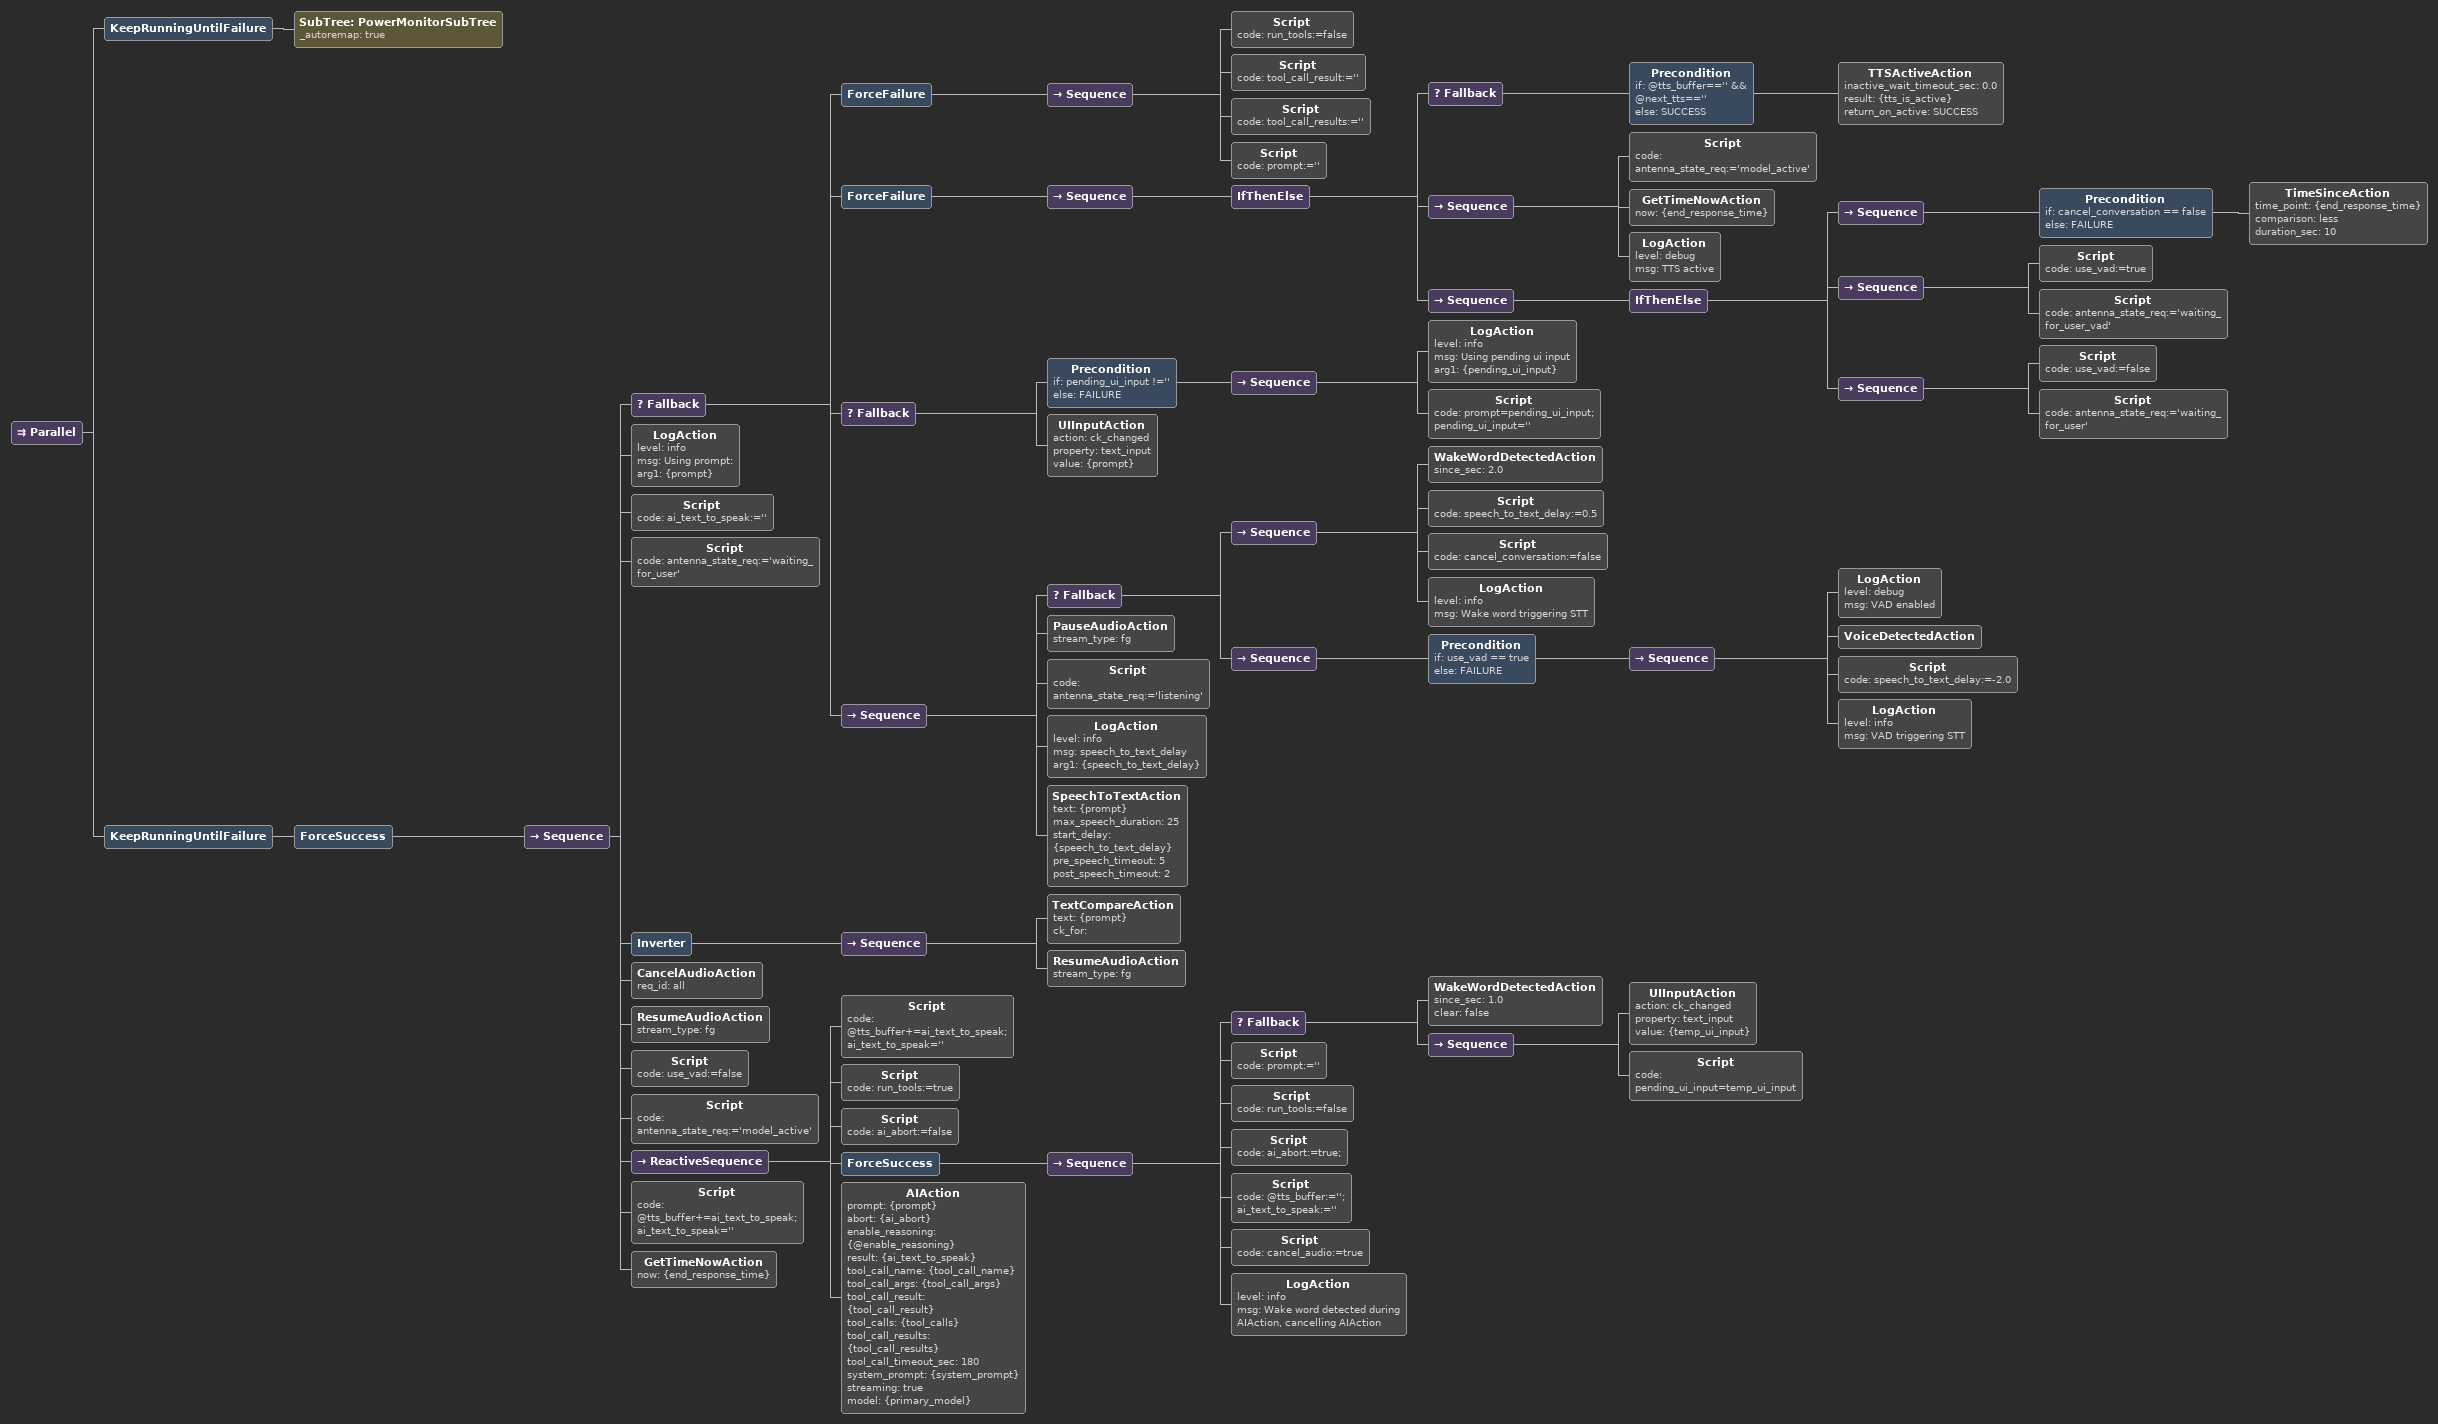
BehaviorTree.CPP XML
<Parallel>
	<!-- Use a parallel node to monitor the power status -->
	<KeepRunningUntilFailure>
		<SubTree ID="PowerMonitorSubTree" _autoremap="true"/>
	</KeepRunningUntilFailure>

	<KeepRunningUntilFailure>
		<ForceSuccess>
			<Sequence>

				<!-- Get a new prompt from the user -->

				<Fallback>
					<!-- Re-init these on every pass -->
					<ForceFailure>
						<Sequence>
							<Script code=" run_tools:=false "/>
							<Script code=" tool_call_result:='' "/>
							<Script code=" tool_call_results:='' "/>
							<Script code=" prompt:='' "/>
						</Sequence>
					</ForceFailure>

					<!-- Wait for TTS from the last model output to finish playing out.
					 	 After finishing, enable VAD for a specified duration -->
					<ForceFailure>
						<Sequence>
							<IfThenElse>
								<Fallback>
									<!-- TTS is active if text buffered or TTS being processed/played -->
									<Precondition if="@tts_buffer=='' &amp;&amp; @next_tts==''" else="SUCCESS">
										<TTSActiveAction inactive_wait_timeout_sec="0.0" result="{tts_is_active}" return_on_active="SUCCESS"/>
									</Precondition>
								</Fallback>

								<!-- TTS is active -->
								<Sequence>
									<Script code=" antenna_state_req:='model_active' "/>
									<GetTimeNowAction now="{end_response_time}"/>
									<LogAction level="debug" msg="TTS active"/>
								</Sequence>

								<!-- TTS not active -->
								<Sequence>
									<!-- Only allow VAD to trigger STT if speech occurs within N second of model output -->
									<IfThenElse>
										<Sequence>
											<Precondition if="cancel_conversation == false" else="FAILURE">
												<TimeSinceAction time_point="{end_response_time}" comparison="less" duration_sec="10"/>
											</Precondition>
										</Sequence>
										<Sequence>
											<Script code=" use_vad:=true "/>
											<Script code=" antenna_state_req:='waiting_for_user_vad' "/>
										</Sequence>
										<Sequence>
											<Script code=" use_vad:=false "/>
											<Script code=" antenna_state_req:='waiting_for_user' "/>
										</Sequence>
									</IfThenElse>
								</Sequence>
							</IfThenElse>
						</Sequence>
					</ForceFailure>

					<!-- Also look for prompt input via the UI input topic (you can use the input_text.sh script for this)	-->
					<Fallback>
						<Precondition if="pending_ui_input !=''" else="FAILURE">
							<Sequence>
								<LogAction level="info" msg="Using pending ui input" arg1="{pending_ui_input}"/>
								<Script code=" prompt=pending_ui_input; pending_ui_input='' "/>
							</Sequence>
						</Precondition>
						<UIInputAction action="ck_changed" property="text_input" value="{prompt}"/>
					</Fallback>

					<!-- Look for either VAD or a wakeword trigger and enable speech-to-text if either occurred -->
					<Sequence>
						<Fallback>
							<Sequence>
								<WakeWordDetectedAction since_sec="2.0"/>
								<Script code=" speech_to_text_delay:=0.5 "/>
								<Script code=" cancel_conversation:=false "/>
								<LogAction level="info" msg="Wake word triggering STT"/>
							</Sequence>
							<Sequence>
								<Precondition if="use_vad == true" else="FAILURE">
									<Sequence>
										<LogAction level="debug" msg="VAD enabled"/>
										<VoiceDetectedAction/>
										<Script code=" speech_to_text_delay:=-2.0 "/>
										<LogAction level="info" msg="VAD triggering STT"/>

									</Sequence>
								</Precondition>
							</Sequence>
						</Fallback>
						<PauseAudioAction stream_type="fg"/>

						<Script code=" antenna_state_req:='listening' "/>
						<LogAction level="info" msg="speech_to_text_delay" arg1="{speech_to_text_delay}"/>
						<SpeechToTextAction text="{prompt}" max_speech_duration="25" start_delay="{speech_to_text_delay}" pre_speech_timeout="5" post_speech_timeout="2"/>
					</Sequence>
				</Fallback>

				<!-- Process the prompt using the model -->

				<LogAction level="info" msg="Using prompt: " arg1="{prompt}"/>

				<Script code=" ai_text_to_speak:='' "/>
				<Script code=" antenna_state_req:='waiting_for_user' "/>

				<!-- Resume current audio playback (if any) if TTS is empty.  If empty, processing
				     stops at this point, and waiting will resume for user input. -->
				<Inverter>
					<Sequence>
						<TextCompareAction text="{prompt}" ck_for=""/>
						<ResumeAudioAction stream_type="fg"/>
					</Sequence>
				</Inverter>

				<!-- The new input will be passed to the model so cancel any TTS being spoken now and resume
					 the pause done above. -->
				<CancelAudioAction req_id="all"/>
				<ResumeAudioAction stream_type="fg"/>

				<Script code=" use_vad:=false "/>
				<Script code=" antenna_state_req:='model_active' "/>

				<!-- Call AIAction node until it is finished.  Finished means the final response has been received
					 after any tool calls that were made by the model  -->
				<ReactiveSequence>
					<!-- Buffer any new text generated by the last AIAction tick.  See comments
					     below where TextToSpeechAction is used. -->
					<Script code=" @tts_buffer+=ai_text_to_speak; ai_text_to_speak='' "/>

					<!-- Enable the tool call execution sequence in case any are generated by the model. -->
					<Script code=" run_tools:=true "/>
					<Script code=" ai_abort:=false "/>

					<!-- If the wake word is spoken while processing the AI request, then cancel the request
						 and any TTS triggered by the model -->

					<ForceSuccess>
						<Sequence>
							<Fallback>
								<!--VoiceDetectedAction /-->
								<WakeWordDetectedAction since_sec="1.0" clear="false"/>
								<!-- Also look for prompt input via the UI input topic
									 (you can use the input_text.sh script for this) -->
								<Sequence>
									<!-- SUCCESS if changed (always returns most recent value)-->
									<UIInputAction action="ck_changed" property="text_input" value="{temp_ui_input}"/>
									<Script code=" pending_ui_input=temp_ui_input "/>
								</Sequence>
							</Fallback>

							<Script code=" prompt:='' "/>
							<Script code=" run_tools:=false "/>
							<Script code=" ai_abort:=true; "/>
							<Script code=" @tts_buffer:=''; ai_text_to_speak:='' "/>
							<Script code=" cancel_audio:=true "/>
							<LogAction level="info" msg="Wake word detected during AIAction, cancelling AIAction"/>
						</Sequence>
					</ForceSuccess>

					<AIAction prompt="{prompt}" abort="{ai_abort}" enable_reasoning="{@enable_reasoning}" result="{ai_text_to_speak}" tool_call_name="{tool_call_name}" tool_call_args="{tool_call_args}" tool_call_result="{tool_call_result}" tool_calls="{tool_calls}" tool_call_results="{tool_call_results}" tool_call_timeout_sec="180" system_prompt="{system_prompt}" streaming="true" model="{primary_model}"/>
				</ReactiveSequence>

				<!-- Buffer any new text generated by the final AIAction tick.  See comments
				     below where TextToSpeechAction is used. -->
				<Script code=" @tts_buffer+=ai_text_to_speak; ai_text_to_speak='' "/>

				<!-- Get the finish time so we can time how long to enable VAD for a users response (so you the
					 wakeword isn't required) -->
				<GetTimeNowAction now="{end_response_time}"/>
			</Sequence>
		</ForceSuccess>
	</KeepRunningUntilFailure>
</Parallel>
